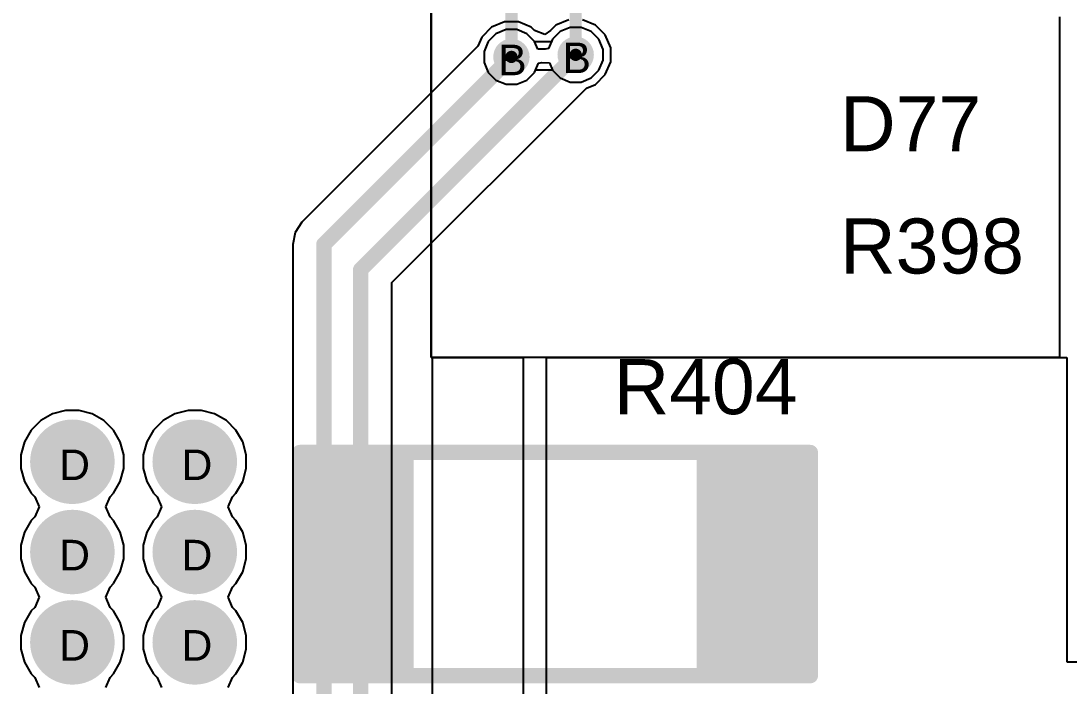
# Model space of a CAD drawing. Header units: inches. Extents: x 0 to 5379, y 0 to 5429.
# Drawn here: x 130.44 to 147.85, y 180.52 to 191.57 of the extents above; entities that cross this region are included whole.
import ezdxf

# ---------------------------------------------------------------- set-up
doc = ezdxf.new("R2010")
doc.units = ezdxf.units.IN
for name, color, linetype in [('Bottom Layer', 5, 'Continuous'), ('Bottom Solder', 6, 'Continuous'), ('Drill Drawing', 1, 'Continuous'), ('GND01', 16, 'Continuous'), ('GND02', 76, 'Continuous'), ('PWR', 156, 'Continuous'), ('SIG 01', 90, 'Continuous'), ('Top Layer', 1, 'Continuous'), ('Top Overlay', 2, 'Continuous'), ('Top Paste', 8, 'Continuous'), ('Top Solder', 216, 'Continuous'), ('Via Holes', 16, 'Continuous')]:
    doc.layers.add(name, color=color, linetype=linetype)
doc.styles.add('Arial', font='', dxfattribs={"height": 0.2})
doc.styles.get('Arial').set_extended_font_data('Arial')

# ---------------------------------------------------------------- blocks, each defined once
blk = doc.blocks.new('RES_2512_367')
at = {"layer": 'Top Layer'}
for points in [[(-4.05, 1.7), (-2.45, 1.7), (-2.45, -1.7), (-4.05, -1.7)], [(2.45, 1.7), (4.05, 1.7), (4.05, -1.7), (2.45, -1.7)]]:
    blk.add_hatch(color=1, dxfattribs=at).paths.add_polyline_path(points)
at = {"layer": 'Top Paste'}
for points in [[(-4.05, 1.7), (-2.45, 1.7), (-2.45, -1.7), (-4.05, -1.7)], [(2.45, 1.7), (4.05, 1.7), (4.05, -1.7), (2.45, -1.7)]]:
    blk.add_hatch(color=8, dxfattribs=at).paths.add_polyline_path(points)
at = {"layer": 'Top Solder'}
for points in [[(-4.152, 1.802), (-2.348, 1.802), (-2.348, -1.802), (-4.152, -1.802)], [(2.348, 1.802), (4.152, 1.802), (4.152, -1.802), (2.348, -1.802)]]:
    blk.add_hatch(color=216, dxfattribs=at).paths.add_polyline_path(points)
at = {"layer": 'Top Overlay'}
for points in [[(-4.242, 1.854, 0.254, 0.254, 0), (4.237, 1.854, 0.254, 0.254, 0)], [(-4.242, -1.854, 0.254, 0.254, 0), (-4.242, 1.854, 0.254, 0.254, 0)], [(4.237, -1.854, 0.254, 0.254, 0), (4.237, 1.854, 0.254, 0.254, 0)], [(-4.242, -1.854, 0.254, 0.254, 0), (4.237, -1.854, 0.254, 0.254, 0)]]:
    blk.add_lwpolyline(points, format="xyseb", dxfattribs=at)
for points in [[(-4.305, 1.854, 0.127, 0.127, 1), (-4.178, 1.854, 0.127, 0.127, 1)], [(-4.305, 1.854, 0.127, 0.127, 1), (-4.178, 1.854, 0.127, 0.127, 1)], [(4.173, 1.854, 0.127, 0.127, 1), (4.3, 1.854, 0.127, 0.127, 1)], [(4.173, 1.854, 0.127, 0.127, 1), (4.3, 1.854, 0.127, 0.127, 1)], [(-4.305, -1.854, 0.127, 0.127, 1), (-4.178, -1.854, 0.127, 0.127, 1)], [(-4.305, -1.854, 0.127, 0.127, 1), (-4.178, -1.854, 0.127, 0.127, 1)], [(4.173, -1.854, 0.127, 0.127, 1), (4.3, -1.854, 0.127, 0.127, 1)], [(4.173, -1.854, 0.127, 0.127, 1), (4.3, -1.854, 0.127, 0.127, 1)]]:
    blk.add_lwpolyline(points, format="xyseb", close=True, dxfattribs=at)

msp = doc.modelspace()

# ---------------------------------------------------------------- hatches: boundary and pattern name
at = {"layer": 'Bottom Layer'}
h = msp.add_hatch(color=5, dxfattribs=at)
edge = h.paths.add_edge_path()
edge.add_arc((138.587, 190.975), 0.2, 0, 360)
h = msp.add_hatch(color=5, dxfattribs=at)
edge = h.paths.add_edge_path()
edge.add_arc((139.654, 191.01), 0.2, 0, 360)
h = msp.add_hatch(color=5, dxfattribs=at)
edge = h.paths.add_edge_path()
edge.add_arc((131.297, 184.249), 0.6, 0, 360)
h = msp.add_hatch(color=5, dxfattribs=at)
edge = h.paths.add_edge_path()
edge.add_arc((133.329, 184.249), 0.6, 0, 360)
h = msp.add_hatch(color=5, dxfattribs=at)
edge = h.paths.add_edge_path()
edge.add_arc((131.297, 182.749), 0.6, 0, 360)
h = msp.add_hatch(color=5, dxfattribs=at)
edge = h.paths.add_edge_path()
edge.add_arc((133.329, 182.749), 0.6, 0, 360)
h = msp.add_hatch(color=5, dxfattribs=at)
edge = h.paths.add_edge_path()
edge.add_arc((131.297, 181.248), 0.6, 0, 360)
h = msp.add_hatch(color=5, dxfattribs=at)
edge = h.paths.add_edge_path()
edge.add_arc((133.329, 181.248), 0.6, 0, 360)
at = {"layer": 'Bottom Solder'}
h = msp.add_hatch(color=6, dxfattribs=at)
edge = h.paths.add_edge_path()
edge.add_arc((138.587, 190.975), 0.302, 0, 360)
h = msp.add_hatch(color=6, dxfattribs=at)
edge = h.paths.add_edge_path()
edge.add_arc((139.654, 191.01), 0.302, 0, 360)
h = msp.add_hatch(color=6, dxfattribs=at)
edge = h.paths.add_edge_path()
edge.add_arc((131.297, 184.249), 0.702, 0, 360)
h = msp.add_hatch(color=6, dxfattribs=at)
edge = h.paths.add_edge_path()
edge.add_arc((133.329, 184.249), 0.702, 0, 360)
h = msp.add_hatch(color=6, dxfattribs=at)
edge = h.paths.add_edge_path()
edge.add_arc((131.297, 182.749), 0.702, 0, 360)
h = msp.add_hatch(color=6, dxfattribs=at)
edge = h.paths.add_edge_path()
edge.add_arc((133.329, 182.749), 0.702, 0, 360)
h = msp.add_hatch(color=6, dxfattribs=at)
edge = h.paths.add_edge_path()
edge.add_arc((131.297, 181.248), 0.702, 0, 360)
h = msp.add_hatch(color=6, dxfattribs=at)
edge = h.paths.add_edge_path()
edge.add_arc((133.329, 181.248), 0.702, 0, 360)
at = {"layer": 'GND01'}
h = msp.add_hatch(color=16, dxfattribs=at)
edge = h.paths.add_edge_path()
edge.add_arc((138.587, 190.975), 0.2, 0, 360)
h = msp.add_hatch(color=16, dxfattribs=at)
edge = h.paths.add_edge_path()
edge.add_arc((139.654, 191.01), 0.2, 0, 360)
h = msp.add_hatch(color=16, dxfattribs=at)
edge = h.paths.add_edge_path()
edge.add_arc((131.297, 184.249), 0.6, 0, 360)
h = msp.add_hatch(color=16, dxfattribs=at)
edge = h.paths.add_edge_path()
edge.add_arc((133.329, 184.249), 0.6, 0, 360)
h = msp.add_hatch(color=16, dxfattribs=at)
edge = h.paths.add_edge_path()
edge.add_arc((131.297, 182.749), 0.6, 0, 360)
h = msp.add_hatch(color=16, dxfattribs=at)
edge = h.paths.add_edge_path()
edge.add_arc((133.329, 182.749), 0.6, 0, 360)
h = msp.add_hatch(color=16, dxfattribs=at)
edge = h.paths.add_edge_path()
edge.add_arc((131.297, 181.248), 0.6, 0, 360)
h = msp.add_hatch(color=16, dxfattribs=at)
edge = h.paths.add_edge_path()
edge.add_arc((133.329, 181.248), 0.6, 0, 360)
at = {"layer": 'GND02'}
h = msp.add_hatch(color=76, dxfattribs=at)
edge = h.paths.add_edge_path()
edge.add_arc((138.587, 190.975), 0.2, 0, 360)
h = msp.add_hatch(color=76, dxfattribs=at)
edge = h.paths.add_edge_path()
edge.add_arc((139.654, 191.01), 0.2, 0, 360)
h = msp.add_hatch(color=76, dxfattribs=at)
edge = h.paths.add_edge_path()
edge.add_arc((131.297, 184.249), 0.6, 0, 360)
h = msp.add_hatch(color=76, dxfattribs=at)
edge = h.paths.add_edge_path()
edge.add_arc((133.329, 184.249), 0.6, 0, 360)
h = msp.add_hatch(color=76, dxfattribs=at)
edge = h.paths.add_edge_path()
edge.add_arc((131.297, 182.749), 0.6, 0, 360)
h = msp.add_hatch(color=76, dxfattribs=at)
edge = h.paths.add_edge_path()
edge.add_arc((133.329, 182.749), 0.6, 0, 360)
h = msp.add_hatch(color=76, dxfattribs=at)
edge = h.paths.add_edge_path()
edge.add_arc((131.297, 181.248), 0.6, 0, 360)
h = msp.add_hatch(color=76, dxfattribs=at)
edge = h.paths.add_edge_path()
edge.add_arc((133.329, 181.248), 0.6, 0, 360)
at = {"layer": 'PWR'}
h = msp.add_hatch(color=156, dxfattribs=at)
edge = h.paths.add_edge_path()
edge.add_arc((138.587, 190.975), 0.2, 0, 360)
h = msp.add_hatch(color=156, dxfattribs=at)
edge = h.paths.add_edge_path()
edge.add_arc((139.654, 191.01), 0.2, 0, 360)
h = msp.add_hatch(color=156, dxfattribs=at)
edge = h.paths.add_edge_path()
edge.add_arc((131.297, 184.249), 0.6, 0, 360)
h = msp.add_hatch(color=156, dxfattribs=at)
edge = h.paths.add_edge_path()
edge.add_arc((133.329, 184.249), 0.6, 0, 360)
h = msp.add_hatch(color=156, dxfattribs=at)
edge = h.paths.add_edge_path()
edge.add_arc((131.297, 182.749), 0.6, 0, 360)
h = msp.add_hatch(color=156, dxfattribs=at)
edge = h.paths.add_edge_path()
edge.add_arc((133.329, 182.749), 0.6, 0, 360)
h = msp.add_hatch(color=156, dxfattribs=at)
edge = h.paths.add_edge_path()
edge.add_arc((131.297, 181.248), 0.6, 0, 360)
h = msp.add_hatch(color=156, dxfattribs=at)
edge = h.paths.add_edge_path()
edge.add_arc((133.329, 181.248), 0.6, 0, 360)
at = {"layer": 'SIG 01'}
h = msp.add_hatch(color=90, dxfattribs=at)
edge = h.paths.add_edge_path()
edge.add_arc((138.587, 190.975), 0.2, 0, 360)
h = msp.add_hatch(color=90, dxfattribs=at)
edge = h.paths.add_edge_path()
edge.add_arc((139.654, 191.01), 0.2, 0, 360)
h = msp.add_hatch(color=90, dxfattribs=at)
edge = h.paths.add_edge_path()
edge.add_arc((131.297, 184.249), 0.6, 0, 360)
h = msp.add_hatch(color=90, dxfattribs=at)
edge = h.paths.add_edge_path()
edge.add_arc((133.329, 184.249), 0.6, 0, 360)
h = msp.add_hatch(color=90, dxfattribs=at)
edge = h.paths.add_edge_path()
edge.add_arc((131.297, 182.749), 0.6, 0, 360)
h = msp.add_hatch(color=90, dxfattribs=at)
edge = h.paths.add_edge_path()
edge.add_arc((133.329, 182.749), 0.6, 0, 360)
h = msp.add_hatch(color=90, dxfattribs=at)
edge = h.paths.add_edge_path()
edge.add_arc((131.297, 181.248), 0.6, 0, 360)
h = msp.add_hatch(color=90, dxfattribs=at)
edge = h.paths.add_edge_path()
edge.add_arc((133.329, 181.248), 0.6, 0, 360)
at = {"layer": 'Top Layer'}
h = msp.add_hatch(color=1, dxfattribs=at)
edge = h.paths.add_edge_path()
edge.add_arc((138.587, 190.975), 0.2, 0, 360)
h = msp.add_hatch(color=1, dxfattribs=at)
edge = h.paths.add_edge_path()
edge.add_arc((139.654, 191.01), 0.2, 0, 360)
h = msp.add_hatch(color=1, dxfattribs=at)
edge = h.paths.add_edge_path()
edge.add_arc((131.297, 184.249), 0.6, 0, 360)
h = msp.add_hatch(color=1, dxfattribs=at)
edge = h.paths.add_edge_path()
edge.add_arc((133.329, 184.249), 0.6, 0, 360)
h = msp.add_hatch(color=1, dxfattribs=at)
edge = h.paths.add_edge_path()
edge.add_arc((131.297, 182.749), 0.6, 0, 360)
h = msp.add_hatch(color=1, dxfattribs=at)
edge = h.paths.add_edge_path()
edge.add_arc((133.329, 182.749), 0.6, 0, 360)
h = msp.add_hatch(color=1, dxfattribs=at)
edge = h.paths.add_edge_path()
edge.add_arc((131.297, 181.248), 0.6, 0, 360)
h = msp.add_hatch(color=1, dxfattribs=at)
edge = h.paths.add_edge_path()
edge.add_arc((133.329, 181.248), 0.6, 0, 360)
at = {"layer": 'Top Solder'}
h = msp.add_hatch(color=216, dxfattribs=at)
edge = h.paths.add_edge_path()
edge.add_arc((138.587, 190.975), 0.302, 0, 360)
h = msp.add_hatch(color=216, dxfattribs=at)
edge = h.paths.add_edge_path()
edge.add_arc((139.654, 191.01), 0.302, 0, 360)
h = msp.add_hatch(color=216, dxfattribs=at)
edge = h.paths.add_edge_path()
edge.add_arc((131.297, 184.249), 0.702, 0, 360)
h = msp.add_hatch(color=216, dxfattribs=at)
edge = h.paths.add_edge_path()
edge.add_arc((133.329, 184.249), 0.702, 0, 360)
h = msp.add_hatch(color=216, dxfattribs=at)
edge = h.paths.add_edge_path()
edge.add_arc((131.297, 182.749), 0.702, 0, 360)
h = msp.add_hatch(color=216, dxfattribs=at)
edge = h.paths.add_edge_path()
edge.add_arc((133.329, 182.749), 0.702, 0, 360)
h = msp.add_hatch(color=216, dxfattribs=at)
edge = h.paths.add_edge_path()
edge.add_arc((131.297, 181.248), 0.702, 0, 360)
h = msp.add_hatch(color=216, dxfattribs=at)
edge = h.paths.add_edge_path()
edge.add_arc((133.329, 181.248), 0.702, 0, 360)
at = {"layer": 'Via Holes'}
h = msp.add_hatch(color=7, dxfattribs=at)
edge = h.paths.add_edge_path()
edge.add_arc((139.654, 191.01), 0.1, 0, 360)
h = msp.add_hatch(color=7, dxfattribs=at)
edge = h.paths.add_edge_path()
edge.add_arc((138.587, 190.975), 0.1, 0, 360)
h = msp.add_hatch(color=7, dxfattribs=at)
edge = h.paths.add_edge_path()
edge.add_arc((131.297, 184.249), 0.35, 0, 360)
h = msp.add_hatch(color=7, dxfattribs=at)
edge = h.paths.add_edge_path()
edge.add_arc((133.329, 184.249), 0.35, 0, 360)
h = msp.add_hatch(color=7, dxfattribs=at)
edge = h.paths.add_edge_path()
edge.add_arc((131.297, 182.749), 0.35, 0, 360)
h = msp.add_hatch(color=7, dxfattribs=at)
edge = h.paths.add_edge_path()
edge.add_arc((133.329, 182.749), 0.35, 0, 360)
h = msp.add_hatch(color=7, dxfattribs=at)
edge = h.paths.add_edge_path()
edge.add_arc((131.297, 181.248), 0.35, 0, 360)
h = msp.add_hatch(color=7, dxfattribs=at)
edge = h.paths.add_edge_path()
edge.add_arc((133.329, 181.248), 0.35, 0, 360)

# ---------------------------------------------------------------- linework, layer by layer
at = {"layer": 'Bottom Layer'}
for p, q in [((138.497, 191.429), (138.33, 191.36)), ((138.677, 191.429), (138.497, 191.429)), ((138.844, 191.36), (138.677, 191.429)), ((139.564, 191.464), (139.397, 191.395)), ((139.744, 191.464), (139.564, 191.464)), ((139.911, 191.395), (139.744, 191.464)), ((138.33, 191.36), (138.202, 191.232)), ((138.972, 191.232), (138.844, 191.36)), ((139.269, 191.268), (139.205, 191.114)), ((139.397, 191.395), (139.269, 191.268)), ((140.039, 191.268), (139.911, 191.395)), ((140.108, 191.101), (140.039, 191.268)), ((138.202, 191.232), (138.133, 191.065)), ((139.024, 191.106), (138.972, 191.232)), ((139.149, 191.102), (139.024, 191.106)), ((139.205, 191.114), (139.149, 191.102)), ((140.108, 190.92), (140.108, 191.101)), ((138.133, 191.065), (138.133, 190.885)), ((140.039, 190.753), (140.108, 190.92)), ((138.133, 190.885), (138.202, 190.718)), ((138.972, 190.718), (139.036, 190.872)), ((139.036, 190.872), (139.092, 190.883)), ((139.092, 190.883), (139.217, 190.879)), ((139.217, 190.879), (139.269, 190.753)), ((139.269, 190.753), (139.397, 190.626)), ((139.911, 190.626), (140.039, 190.753)), ((138.202, 190.718), (138.33, 190.59)), ((138.33, 190.59), (138.497, 190.521)), ((138.677, 190.521), (138.844, 190.59)), ((138.844, 190.59), (138.972, 190.718)), ((139.397, 190.626), (139.564, 190.556)), ((139.744, 190.556), (139.911, 190.626)), ((138.497, 190.521), (138.677, 190.521)), ((139.564, 190.556), (139.744, 190.556))]:
    msp.add_line(p, q, dxfattribs=at)
at = {"layer": 'GND01'}
for p, q in [((138.497, 191.429), (138.33, 191.36)), ((138.677, 191.429), (138.497, 191.429)), ((138.844, 191.36), (138.677, 191.429)), ((139.564, 191.464), (139.397, 191.395)), ((139.744, 191.464), (139.564, 191.464)), ((139.911, 191.395), (139.744, 191.464)), ((138.33, 191.36), (138.202, 191.232)), ((138.972, 191.232), (138.844, 191.36)), ((139.269, 191.268), (139.251, 191.223)), ((139.397, 191.395), (139.269, 191.268)), ((140.039, 191.268), (139.911, 191.395)), ((140.108, 191.101), (140.039, 191.268)), ((138.202, 191.232), (138.133, 191.065)), ((138.976, 191.223), (138.972, 191.232)), ((139.251, 191.223), (138.976, 191.223)), ((140.108, 190.92), (140.108, 191.101)), ((138.133, 191.065), (138.133, 190.885)), ((140.039, 190.753), (140.108, 190.92)), ((138.133, 190.885), (138.202, 190.718)), ((138.972, 190.718), (138.99, 190.762)), ((138.99, 190.762), (139.265, 190.762)), ((139.265, 190.762), (139.269, 190.753)), ((139.269, 190.753), (139.397, 190.626)), ((139.911, 190.626), (140.039, 190.753)), ((138.202, 190.718), (138.33, 190.59)), ((138.33, 190.59), (138.497, 190.521)), ((138.677, 190.521), (138.844, 190.59)), ((138.844, 190.59), (138.972, 190.718)), ((139.397, 190.626), (139.564, 190.556)), ((139.744, 190.556), (139.911, 190.626)), ((138.497, 190.521), (138.677, 190.521)), ((139.564, 190.556), (139.744, 190.556))]:
    msp.add_line(p, q, dxfattribs=at)
at = {"layer": 'GND02'}
for p, q in [((138.497, 191.429), (138.33, 191.36)), ((138.677, 191.429), (138.497, 191.429)), ((138.844, 191.36), (138.677, 191.429)), ((139.564, 191.464), (139.397, 191.395)), ((139.744, 191.464), (139.564, 191.464)), ((139.911, 191.395), (139.744, 191.464)), ((138.33, 191.36), (138.202, 191.232)), ((138.972, 191.232), (138.844, 191.36)), ((139.269, 191.268), (139.251, 191.223)), ((139.397, 191.395), (139.269, 191.268)), ((140.039, 191.268), (139.911, 191.395)), ((140.108, 191.101), (140.039, 191.268)), ((138.202, 191.232), (138.133, 191.065)), ((138.976, 191.223), (138.972, 191.232)), ((139.251, 191.223), (138.976, 191.223)), ((140.108, 190.92), (140.108, 191.101)), ((138.133, 191.065), (138.133, 190.885)), ((140.039, 190.753), (140.108, 190.92)), ((138.133, 190.885), (138.202, 190.718)), ((138.972, 190.718), (138.99, 190.762)), ((138.99, 190.762), (139.265, 190.762)), ((139.265, 190.762), (139.269, 190.753)), ((139.269, 190.753), (139.397, 190.626)), ((139.911, 190.626), (140.039, 190.753)), ((138.202, 190.718), (138.33, 190.59)), ((138.33, 190.59), (138.497, 190.521)), ((138.677, 190.521), (138.844, 190.59)), ((138.844, 190.59), (138.972, 190.718)), ((139.397, 190.626), (139.564, 190.556)), ((139.744, 190.556), (139.911, 190.626)), ((138.497, 190.521), (138.677, 190.521)), ((139.564, 190.556), (139.744, 190.556))]:
    msp.add_line(p, q, dxfattribs=at)
at = {"layer": 'PWR'}
for p, q in [((138.497, 191.429), (138.33, 191.36)), ((138.677, 191.429), (138.497, 191.429)), ((138.844, 191.36), (138.677, 191.429)), ((139.564, 191.464), (139.397, 191.395)), ((139.744, 191.464), (139.564, 191.464)), ((139.911, 191.395), (139.744, 191.464)), ((138.33, 191.36), (138.202, 191.232)), ((138.972, 191.232), (138.844, 191.36)), ((139.269, 191.268), (139.251, 191.223)), ((139.397, 191.395), (139.269, 191.268)), ((140.039, 191.268), (139.911, 191.395)), ((140.108, 191.101), (140.039, 191.268)), ((138.202, 191.232), (138.133, 191.065)), ((138.976, 191.223), (138.972, 191.232)), ((139.251, 191.223), (138.976, 191.223)), ((140.108, 190.92), (140.108, 191.101)), ((138.133, 191.065), (138.133, 190.885)), ((140.039, 190.753), (140.108, 190.92)), ((138.133, 190.885), (138.202, 190.718)), ((138.972, 190.718), (138.99, 190.762)), ((138.99, 190.762), (139.265, 190.762)), ((139.265, 190.762), (139.269, 190.753)), ((139.269, 190.753), (139.397, 190.626)), ((139.911, 190.626), (140.039, 190.753)), ((138.202, 190.718), (138.33, 190.59)), ((138.33, 190.59), (138.497, 190.521)), ((138.677, 190.521), (138.844, 190.59)), ((138.844, 190.59), (138.972, 190.718)), ((139.397, 190.626), (139.564, 190.556)), ((139.744, 190.556), (139.911, 190.626)), ((138.497, 190.521), (138.677, 190.521)), ((139.564, 190.556), (139.744, 190.556)), ((130.968, 185.045), (130.773, 184.932)), ((131.185, 185.103), (130.968, 185.045)), ((131.41, 185.103), (131.185, 185.103)), ((131.627, 185.045), (131.41, 185.103)), ((131.822, 184.932), (131.627, 185.045)), ((133, 185.045), (132.805, 184.932)), ((133.217, 185.103), (133, 185.045)), ((133.442, 185.103), (133.217, 185.103)), ((133.659, 185.045), (133.442, 185.103)), ((133.854, 184.932), (133.659, 185.045)), ((130.773, 184.932), (130.614, 184.773)), ((131.981, 184.773), (131.822, 184.932)), ((132.805, 184.932), (132.646, 184.773)), ((134.013, 184.773), (133.854, 184.932)), ((130.614, 184.773), (130.501, 184.579)), ((132.093, 184.579), (131.981, 184.773)), ((132.646, 184.773), (132.533, 184.579)), ((134.125, 184.579), (134.013, 184.773)), ((130.501, 184.579), (130.443, 184.362)), ((132.151, 184.362), (132.093, 184.579)), ((132.533, 184.579), (132.475, 184.362)), ((134.183, 184.362), (134.125, 184.579)), ((130.443, 184.362), (130.443, 184.137)), ((132.151, 184.137), (132.151, 184.362)), ((132.475, 184.362), (132.475, 184.137)), ((134.183, 184.137), (134.183, 184.362)), ((130.443, 184.137), (130.501, 183.919)), ((132.093, 183.919), (132.151, 184.137)), ((132.475, 184.137), (132.533, 183.919)), ((134.125, 183.919), (134.183, 184.137)), ((130.501, 183.919), (130.614, 183.725)), ((131.981, 183.725), (132.093, 183.919)), ((132.533, 183.919), (132.646, 183.725)), ((134.013, 183.725), (134.125, 183.919)), ((130.614, 183.725), (130.672, 183.667)), ((130.672, 183.667), (130.744, 183.499)), ((131.85, 183.499), (131.923, 183.667)), ((131.923, 183.667), (131.981, 183.725)), ((132.646, 183.725), (132.704, 183.667)), ((132.704, 183.667), (132.776, 183.499)), ((133.882, 183.499), (133.955, 183.667)), ((133.955, 183.667), (134.013, 183.725)), ((130.744, 183.499), (130.672, 183.331)), ((131.923, 183.331), (131.85, 183.499)), ((132.776, 183.499), (132.704, 183.331)), ((133.955, 183.331), (133.882, 183.499)), ((130.614, 183.273), (130.501, 183.078)), ((130.672, 183.331), (130.614, 183.273)), ((131.981, 183.273), (131.923, 183.331)), ((132.093, 183.078), (131.981, 183.273)), ((132.646, 183.273), (132.533, 183.078)), ((132.704, 183.331), (132.646, 183.273)), ((134.013, 183.273), (133.955, 183.331)), ((134.125, 183.078), (134.013, 183.273)), ((130.501, 183.078), (130.443, 182.861)), ((132.151, 182.861), (132.093, 183.078)), ((132.533, 183.078), (132.475, 182.861)), ((134.183, 182.861), (134.125, 183.078)), ((130.443, 182.861), (130.443, 182.636)), ((132.151, 182.636), (132.151, 182.861)), ((132.475, 182.861), (132.475, 182.636)), ((134.183, 182.636), (134.183, 182.861)), ((130.443, 182.636), (130.501, 182.419)), ((132.093, 182.419), (132.151, 182.636)), ((132.475, 182.636), (132.533, 182.419)), ((134.125, 182.419), (134.183, 182.636)), ((130.501, 182.419), (130.614, 182.224)), ((131.981, 182.224), (132.093, 182.419)), ((132.533, 182.419), (132.646, 182.224)), ((134.013, 182.224), (134.125, 182.419)), ((130.614, 182.224), (130.672, 182.167)), ((131.923, 182.167), (131.981, 182.224)), ((132.646, 182.224), (132.704, 182.167)), ((133.955, 182.167), (134.013, 182.224)), ((130.672, 182.167), (130.744, 181.998)), ((131.85, 181.998), (131.923, 182.167)), ((132.704, 182.167), (132.776, 181.998)), ((133.882, 181.998), (133.955, 182.167)), ((130.744, 181.998), (130.672, 181.83)), ((131.923, 181.83), (131.85, 181.998)), ((132.776, 181.998), (132.704, 181.83)), ((133.955, 181.83), (133.882, 181.998)), ((130.614, 181.773), (130.501, 181.578)), ((130.672, 181.83), (130.614, 181.773)), ((131.981, 181.773), (131.923, 181.83)), ((132.093, 181.578), (131.981, 181.773)), ((132.646, 181.773), (132.533, 181.578)), ((132.704, 181.83), (132.646, 181.773)), ((134.013, 181.773), (133.955, 181.83)), ((134.125, 181.578), (134.013, 181.773)), ((130.501, 181.578), (130.443, 181.361)), ((132.151, 181.361), (132.093, 181.578)), ((132.533, 181.578), (132.475, 181.361)), ((134.183, 181.361), (134.125, 181.578)), ((130.443, 181.361), (130.443, 181.136)), ((132.151, 181.136), (132.151, 181.361)), ((132.475, 181.361), (132.475, 181.136)), ((134.183, 181.136), (134.183, 181.361)), ((130.443, 181.136), (130.501, 180.919)), ((132.093, 180.919), (132.151, 181.136)), ((132.475, 181.136), (132.533, 180.919)), ((134.125, 180.919), (134.183, 181.136)), ((130.501, 180.919), (130.614, 180.724)), ((131.981, 180.724), (132.093, 180.919)), ((132.533, 180.919), (132.646, 180.724)), ((134.013, 180.724), (134.125, 180.919)), ((130.614, 180.724), (130.672, 180.666)), ((130.672, 180.666), (130.744, 180.498)), ((131.85, 180.498), (131.923, 180.666)), ((131.923, 180.666), (131.981, 180.724)), ((132.646, 180.724), (132.704, 180.666)), ((132.704, 180.666), (132.776, 180.498)), ((133.882, 180.498), (133.955, 180.666)), ((133.955, 180.666), (134.013, 180.724))]:
    msp.add_line(p, q, dxfattribs=at)
at = {"layer": 'SIG 01'}
for p, q in [((138.258, 191.468), (138.095, 191.304)), ((138.472, 191.556), (138.258, 191.468)), ((138.703, 191.556), (138.472, 191.556)), ((138.916, 191.468), (138.703, 191.556)), ((138.971, 191.412), (138.916, 191.468)), ((139.325, 191.503), (139.236, 191.414)), ((139.538, 191.591), (139.325, 191.503)), ((139.983, 191.503), (139.769, 191.591)), ((140.146, 191.34), (139.983, 191.503)), ((138.095, 191.304), (138.031, 191.152)), ((139.141, 191.347), (138.971, 191.412)), ((139.236, 191.414), (139.141, 191.347)), ((140.235, 191.126), (140.146, 191.34)), ((138.031, 191.152), (135.107, 188.227)), ((140.235, 190.895), (140.235, 191.126)), ((140.146, 190.681), (140.235, 190.895)), ((139.983, 190.518), (140.146, 190.681)), ((136.602, 187.226), (139.831, 190.455)), ((139.831, 190.455), (139.983, 190.518)), ((135.107, 188.227), (134.994, 188.059)), ((134.994, 188.059), (134.955, 187.861)), ((134.955, 187.861), (134.955, 153.854)), ((136.602, 172.901), (136.602, 187.226))]:
    msp.add_line(p, q, dxfattribs=at)
for points in [[(135.473, 187.861, 0.254, 0.254, 0), (138.587, 190.975, 0.254, 0.254, 0)], [(136.084, 187.44, 0.254, 0.254, 0), (139.654, 191.01, 0.254, 0.254, 0)], [(135.473, 153.854, 0.254, 0.254, 0), (135.473, 187.861, 0.254, 0.254, 0)], [(136.084, 154.099, 0.254, 0.254, 0), (136.084, 187.44, 0.254, 0.254, 0)]]:
    msp.add_lwpolyline(points, format="xyseb", dxfattribs=at)
for points in [[(138.524, 190.975, 0.127, 0.127, 1), (138.651, 190.975, 0.127, 0.127, 1)], [(139.59, 191.01, 0.127, 0.127, 1), (139.717, 191.01, 0.127, 0.127, 1)], [(135.409, 187.861, 0.127, 0.127, 1), (135.536, 187.861, 0.127, 0.127, 1)], [(135.409, 187.861, 0.127, 0.127, 1), (135.536, 187.861, 0.127, 0.127, 1)], [(136.02, 187.44, 0.127, 0.127, 1), (136.147, 187.44, 0.127, 0.127, 1)], [(136.02, 187.44, 0.127, 0.127, 1), (136.147, 187.44, 0.127, 0.127, 1)]]:
    msp.add_lwpolyline(points, format="xyseb", close=True, dxfattribs=at)
at = {"layer": 'Top Layer'}
for p, q in [((137.256, 185.979), (137.256, 193.413)), ((137.256, 192.27), (137.256, 185.979)), ((137.256, 192.27), (137.256, 185.979)), ((147.685, 191.64), (147.685, 185.979)), ((147.685, 185.979), (137.256, 185.979)), ((137.256, 185.979), (138.783, 185.979)), ((137.256, 185.979), (137.269, 185.979)), ((137.269, 185.979), (137.269, 176.315)), ((138.783, 185.979), (138.783, 176.315)), ((139.171, 174.542), (139.171, 185.979)), ((139.171, 185.979), (147.807, 185.979)), ((147.807, 185.979), (147.807, 180.924)), ((147.807, 180.924), (152.851, 180.924))]:
    msp.add_line(p, q, dxfattribs=at)
for points in [[(138.587, 190.975, 0.203, 0.203, 0), (138.587, 192.651, 0.203, 0.203, 0)], [(139.654, 191.01, 0.203, 0.203, 0), (139.654, 192.143, 0.203, 0.203, 0)]]:
    msp.add_lwpolyline(points, format="xyseb", dxfattribs=at)
for points in [[(139.603, 191.01, 0.102, 0.102, 1), (139.705, 191.01, 0.102, 0.102, 1)], [(138.536, 190.975, 0.102, 0.102, 1), (138.638, 190.975, 0.102, 0.102, 1)]]:
    msp.add_lwpolyline(points, format="xyseb", close=True, dxfattribs=at)

# ---------------------------------------------------------------- block references
msp.add_blockref('RES_2512_367', (139.314, 182.549))

# ---------------------------------------------------------------- texts
at = {"layer": 'Drill Drawing', "style": 'Arial'}
for s, p in [('B', (138.367, 190.67)), ('B', (139.434, 190.706)), ('D', (131.077, 183.944)), ('D', (133.109, 183.944)), ('D', (131.077, 182.444)), ('D', (133.109, 182.444)), ('D', (131.077, 180.944)), ('D', (133.109, 180.944))]:
    msp.add_text(s, height=0.508, dxfattribs=at).set_placement(p)
at = {"layer": 'Top Overlay', "style": 'Arial'}
for s, p in [('D77', (144.044, 189.408)), ('R398', (144.044, 187.376)), ('R404', (140.285, 185.039))]:
    msp.add_text(s, height=0.9144, dxfattribs=at).set_placement(p)

doc.saveas('drawing.dxf')
